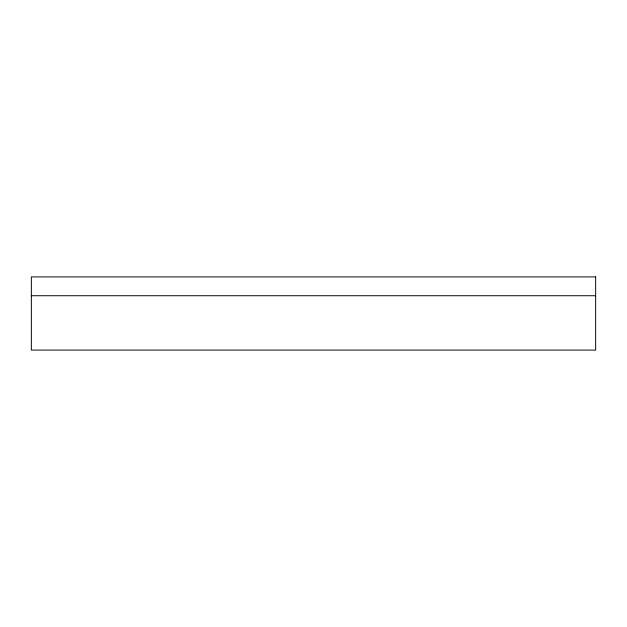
<?xml version="1.0" encoding="UTF-8"?>
<svg xmlns="http://www.w3.org/2000/svg" width="627" height="627" viewBox="0 0 627 627"><rect width="100%" height="100%" fill="white"/><g stroke="black" fill="none" stroke-linecap="round" stroke-linejoin="round"><path stroke-width="0.94" d="M31.35 295.725L595.65 295.725M595.65 276.915L31.35 276.915L31.35 350.085L595.65 350.085L595.65 276.915"/></g></svg>
